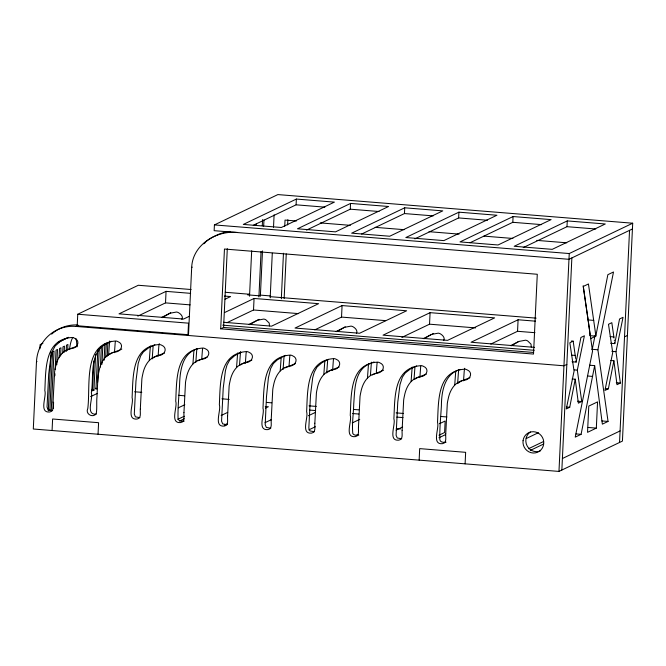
<?xml version="1.0" encoding="UTF-8"?>
<svg xmlns="http://www.w3.org/2000/svg" width="666" height="666" viewBox="0 0 666 666"><rect width="100%" height="100%" fill="white"/><g stroke="black" fill="none" stroke-linecap="round" stroke-linejoin="round"><path stroke-width="1" d="M77.989 325.374L75.832 326.407A38.803 37.313 64.4 0 0 36.472 361.788L33.3 429.004L558.974 471.42L622.427 441.083L632.7 223.21L277.872 194.58L214.419 224.917L214.144 230.677L568.972 259.307L632.425 228.971M39.902 348.776L40.102 344.63L42.89 343.298M48.285 410.797L51.066 351.756M49.833 410.248L52.589 351.815L54.046 351.115L51.24 410.572L49.192 410.406M52.073 430.519L52.614 418.997L98.585 422.702L98.044 434.224M53.305 408.583L53.596 402.439M54.853 375.782L54.945 373.734M55.136 369.63L56.061 350.15L57.509 349.459L56.785 364.835M59.091 357.717L59.524 348.493L60.981 347.802L60.598 356.002M62.704 352.988L62.995 346.836L64.452 346.137L64.161 352.289M66.175 351.332L66.467 345.179L67.924 344.48L67.682 349.608M77.747 314.227L77.206 325.749L187.97 334.69L188.52 323.168L77.747 314.227L138.32 285.264L191.117 289.527M93.898 361.122L92.491 390.85L93.948 390.159L95.638 354.279M97.802 350.233L95.962 389.194L97.419 388.494L95.371 388.328M99.301 348.518L96.986 396.653C96.379 402.289 97.203 408.05 96.254 413.619C93.215 418.348 84.957 414.21 87.787 408.474C90.734 385.547 82.534 343.165 115.917 340.984A6.618 6.369 64.4 0 1 117.957 341.65C124.559 344.289 121.12 351.781 115.051 352.098C105.536 353.471 100.616 362.504 99.034 371.137A45.554 43.798 64.4 0 0 98.235 375.424L97.661 382.301M100.4 367.033L101.365 346.528M101.948 364.285L102.822 345.829L111.23 341.25M104.112 360.248L104.878 343.847M105.661 357.5L106.335 343.148M107.243 356.285L107.875 342.824M114.46 352.68L115.176 342.94A45.554 43.798 64.4 0 1 115.385 341.541M158.1 356.202L158.808 346.462A45.554 43.798 64.4 0 1 159.282 343.639M137.845 316.109L165.518 302.88L166.059 291.358L190.643 293.348M188.47 335.498L191.683 267.424C192.524 244.755 216.525 230.145 237.604 232.467M201.798 358.275L202.439 349.983A45.554 43.798 64.4 0 1 202.655 348.584M220.696 328.829L224.459 249.026L537.279 274.267L533.516 354.071L220.696 328.829L223.585 327.447L533.291 352.439M223.585 327.447L227.297 248.684M245.363 363.236L246.07 353.504A45.554 43.798 64.4 0 1 246.287 352.106M249.525 296.22L251.673 250.841M226.781 322.769L253.521 309.981L254.071 298.46L318.606 303.671L271.57 326.157L223.426 322.269M258.916 296.978L261.055 251.59M262.271 225.807L262.562 219.614M260.356 296.295L262.496 250.907M263.669 226.149L263.961 219.955M270.18 297.827L272.286 253.213M273.51 227.273L274.101 214.818M281.318 298.834L283.466 253.23M284.74 226.29L285.031 220.071L296.42 220.987M284.149 298.493L286.255 253.929M287.62 224.908L287.862 219.73M253.28 225.291L296.095 204.82L296.37 199.059L334.39 202.123L281.335 227.489L243.315 224.425L296.37 199.059M288.994 366.758L289.702 357.026A45.554 43.798 64.4 0 1 289.918 355.627M332.625 370.279L333.333 360.547A45.554 43.798 64.4 0 1 333.549 359.149M314.785 329.87L341.533 317.083L342.074 305.561L406.618 310.772L359.582 333.258L295.038 328.055L342.074 305.561M306.526 230.103L350.274 209.191L350.549 203.43L388.569 206.493L335.514 231.86L297.494 228.796L350.549 203.43M376.323 372.361L376.973 364.069A45.554 43.798 64.4 0 1 377.181 362.67M361.638 234.032L404.453 213.561L404.728 207.8L442.748 210.872L389.693 236.239L351.673 233.167L404.728 207.8M419.888 377.322L420.604 367.59A45.554 43.798 64.4 0 1 420.812 366.192M419.147 460.139L419.68 448.618L465.642 452.322L465.101 463.844M401.873 337.412L429.537 324.184L430.086 312.662L494.622 317.873L447.585 340.359L383.05 335.156L430.086 312.662M414.885 238.853L458.633 217.932L458.907 212.171L496.919 215.243L443.864 240.609L405.852 237.537L458.907 212.171M463.528 380.844L464.235 371.112A45.554 43.798 64.4 0 1 464.71 368.281M469.996 242.774L512.812 222.302L513.078 216.542L551.098 219.614L498.043 244.98L460.023 241.908L513.078 216.542M490.8 344.081L517.549 331.293L518.09 319.763L535.506 321.17M523.243 247.594L566.991 226.681L567.257 220.912L605.277 223.984L552.222 249.35L514.202 246.287L567.257 220.912M558.974 471.42L569.247 253.546L632.7 223.21M561.854 470.038L571.861 257.925M596.328 428.121L597.56 401.889L588.777 406.085L587.545 432.326L596.328 428.121L588.136 427.464M619.538 442.465L629.545 230.344M108.558 355.403L109.632 341.05M149.301 360.306L150.374 345.945M152.189 358.924L153.172 345.579M192.932 363.827L193.923 350.474M195.821 362.446L196.803 349.101M236.572 367.349L237.645 352.988M239.519 364.943L240.526 351.606M280.203 370.87L281.185 357.517M283.083 369.488L284.066 356.144M323.834 374.392L324.817 361.039M326.715 373.01L327.705 359.657M367.465 377.913L368.539 363.553M370.413 375.499L371.42 362.171M411.097 381.435L412.171 367.074M414.052 379.021L414.968 366.7M454.728 384.948L455.71 371.603M457.617 383.574L458.599 370.221M589.543 365.218L594.663 365.634L602.364 424.159L608.05 421.436L597.902 349.767L613.503 271.986L607.858 274.683L595.795 336.147L590.159 335.689L590.309 334.807M572.044 361.755L576.14 362.088L580.902 337.471L584.398 335.797L577.322 370.138L581.743 401.531L578.354 403.155L575.241 379.204L572.169 378.962M610.689 343.281L614.785 343.606L619.547 318.997L623.043 317.324L615.975 351.665L620.387 383.058L616.999 384.673L613.885 360.731L610.814 360.481M594.663 365.634L581.093 434.324L575.233 437.129L592.532 351.232L583.291 286.43L588.444 283.966L595.246 331.327A169.605 40.659 -85.4 0 1 595.795 336.147M575.241 379.204L569.721 407.276L566.291 408.924L574.075 371.087L569.838 342.765L573.176 341.167L575.549 357.717M613.885 360.731L608.374 388.802L604.936 390.442L612.72 352.605L608.483 324.284L611.821 322.685L614.035 338.062M592.307 349.092L595.029 335.514M269.464 325.924L269.214 323.027L265.792 319.73A6.618 6.369 64.4 0 0 263.753 319.072L257.251 320.279L248.759 324.542M531.26 347.053L531.01 344.155L527.589 340.859A6.618 6.369 64.4 0 0 525.549 340.193L519.047 341.408L510.556 345.662M255.744 225.083L256.518 223.626M181.885 319.439C183.591 316.766 180.752 313.919 178.53 312.687A6.618 6.369 64.4 0 0 176.49 312.029L169.988 313.236L161.497 317.499M356.41 333.524C358.117 330.852 355.286 327.997 353.055 326.773A6.618 6.369 64.4 0 0 351.015 326.107L344.513 327.322L336.022 331.585M443.681 340.567C445.387 337.895 442.549 335.04 440.318 333.816A6.618 6.369 64.4 0 0 438.278 333.15L431.776 334.365L423.293 338.628M457.792 383.333L461.438 380.902L470.005 377.689M102.789 345.796C89.444 356.968 93.906 377.489 91.342 392.807C93.407 398.285 85.082 415.259 96.262 414.144M162.338 317.624L170.729 312.754M249.608 324.658L259.066 319.33M336.871 331.701L345.254 326.831M424.134 338.744L431.443 334.365M511.396 345.787L518.714 341.408M65.917 350.932L68.748 349.209L75.366 346.82M109.549 354.454L112.379 352.73L118.998 350.341M153.18 357.975L156.011 356.252L164.577 353.038M240.443 365.018L243.273 363.295L251.84 360.081M327.705 372.061L330.544 370.338L339.111 367.124M414.976 379.104L417.807 377.381L426.373 374.167M197.685 360.855L207.276 356.984M284.948 367.898L295.479 363.603M372.211 374.941L383.591 370.188M121.795 349.067L120.013 349.941M204.171 243.498L203.63 243.756A43.823 42.141 64.4 0 1 215.326 235.856L218.182 234.515M204.354 243.415L204.803 243.198M191.683 267.424L192.224 267.166M57.875 342.424L68.107 337.537M166.059 291.358L119.023 313.853L183.566 319.056L189.094 316.408M36.472 361.788L37.013 361.53M225.066 299.217L230.594 296.57L224.45 296.07M224.559 312.57L254.071 298.46M90.601 396.636L97.028 393.564M178.272 407.85L184.832 404.712M177.73 419.372L184.291 416.233M179.554 421.045L184.241 418.806M221.154 415.501L227.714 412.362M224.359 425.233L227.164 423.884M265.543 408.083L268.356 406.743L265.268 406.493M264.968 422.702L271.528 419.563M308.425 415.734L314.985 412.595M518.09 319.763L471.053 342.257L534.573 347.377M308.783 429.903L315.343 426.764M352.239 422.935L359.74 419.347M356.343 435.314L358.216 434.415M396.054 430.136L402.614 426.998M590.526 338.678L595.188 336.455M439.527 423.693L445.146 421.004L444.605 432.525L438.977 435.214M566.841 364.419L563.952 365.792L75.832 326.407M624.525 336.838L627.405 335.456M438.927 437.787L445.496 434.648M526.215 438.544L538.403 432.717M528.488 448.726L543.481 441.558M530.311 450.399L543.431 444.122M562.404 458.516L620.088 430.935M283.608 356.285L277.314 359.881L273.335 363.578L270.637 368.573L268.423 377.647L266.475 396.828L265.193 424.667L266.325 427.43L270.796 428.23M370.879 363.328C354.245 369.006 354.895 389.502 353.738 403.871C353.546 413.728 351.798 423.743 352.805 433.558C354.021 435.472 356.785 435.447 358.791 435.148M66.525 338.186L60.181 341.558L55.178 345.97L52.472 350.974L50.932 356.443L48.701 374.042L47.036 407.059L48.168 409.823L52.631 410.622M76.382 346.42L77.314 345.995M197.427 348.751C182.134 353.305 179.987 370.987 179.595 384.607C178.963 395.954 177.747 407.342 178.055 418.714C178.605 421.378 182.109 421.411 184.257 421.062M241.059 352.272L234.707 355.644L229.703 360.056L227.006 365.051L225.458 370.521L223.227 388.128L221.562 421.145L222.694 423.909L227.164 424.708M328.321 359.315L321.969 362.687L316.966 367.099L314.269 372.094L312.72 377.564L310.498 395.163L308.824 428.188L309.965 430.952L314.427 431.751M154.87 344.763L148.476 347.943L143.406 351.906L140.593 355.994L138.195 363.486L135.964 381.085L134.299 414.102L135.431 416.866L139.893 417.665M284.69 355.794L285.764 355.328M432.525 333.874L433.599 333.408M416.658 365.892L410.273 369.064L405.203 373.035L402.389 377.114L399.991 384.607L397.76 402.206L396.095 435.231L397.227 437.987L401.69 438.794M460.289 369.414C444.455 373.693 441.5 391.591 441.392 405.727C440.759 417.074 439.535 428.471 439.843 439.835C440.401 442.499 443.906 442.532 446.053 442.191M67.599 337.729L68.665 337.296M373.027 362.371L374.092 361.946M296.095 204.82L324.866 207.143M350.274 209.191L379.046 211.513M404.453 213.561L433.225 215.884M458.633 217.932L487.404 220.255M512.812 222.302L541.583 224.625M566.991 226.681L595.762 228.996M320.246 222.91L350.291 225.333M375.149 227.339L404.154 229.678M429.012 231.685L459.049 234.107M483.907 236.114L512.912 238.461M536.738 240.376L566.774 242.807M214.419 224.917L569.247 253.546M583.141 285.789L588.136 319.93L593.772 320.388M225.275 292.282L249.084 294.205L247.71 294.863L258.974 295.771L260.348 295.113L270.587 295.945M270.238 296.678L536.13 318.14M610.114 336.638L613.869 336.946M165.518 302.88L190.101 304.87M253.521 309.981L298.601 313.619M341.533 317.083L385.581 320.637M429.537 324.184L475.641 327.905M517.549 331.293L534.965 332.692M571.295 341.017L573.176 341.167M591.749 349.267L597.902 349.767M611.879 351.332L615.975 351.665M222.769 325.158L534.182 350.291M571.47 355.12L575.224 355.419M574.25 369.888L577.322 370.138M587.512 376.007L592.632 376.423M616.291 382.725L620.387 383.058M605.302 388.553L608.374 388.802M577.647 401.207L581.743 401.531M566.649 407.034L569.721 407.276M601.906 420.937L608.05 421.436M134.632 391.766L141.791 392.341M178.396 395.296L184.615 395.804M221.945 398.809L229.204 399.4M266.525 402.406L271.711 402.83M309.032 405.844L316.292 406.426M353.621 409.44L358.808 409.856M396.128 412.87L403.388 413.453M440.717 416.466L446.936 416.966M91.9 389.993L93.948 390.159M309.465 410.056L315.642 410.556M352.63 413.536L358.808 414.036M396.828 417.107L403.013 417.607M575.973 433.916L581.093 434.324M396.287 428.629L400.408 428.962M588.136 319.93L589.618 330.877A169.605 40.659 -85.4 0 1 590.159 335.689M614.31 340.06L614.368 340.476M575.665 358.533L575.724 358.957M614.61 342.224L614.785 343.606M575.957 360.706L576.14 362.088M75.749 338.361A15.518 3.721 -85.4 0 1 76.898 346.986M69.522 349.359A15.518 3.721 -85.4 0 1 72.86 337.495M51.632 334.132A38.803 37.313 64.4 0 1 77.872 324.975M218.165 234.482A51.407 49.426 64.4 0 1 230.07 231.41M540.276 450.949A10.739 10.331 64.4 0 1 530.461 431.951M53.055 402.098C52.664 405.361 54.504 411.413 49.75 412.004C38.57 413.111 46.886 396.137 44.83 390.667C45.929 369.389 44.297 339.136 72.286 337.462A6.618 6.369 64.4 0 1 74.326 338.128C80.927 340.767 77.489 348.26 71.42 348.576C61.905 349.95 56.985 358.982 55.403 367.624A45.554 43.798 64.4 0 0 54.604 371.903L53.055 402.098M140.318 409.14C139.927 412.404 141.775 418.456 137.013 419.047C125.832 420.154 134.157 403.18 132.093 397.71C133.192 376.432 131.568 346.178 159.549 344.505A6.618 6.369 64.4 0 1 161.588 345.171C168.198 347.81 164.752 355.294 158.683 355.619C149.167 356.993 144.247 366.025 142.666 374.658A45.554 43.798 64.4 0 0 141.875 378.946L140.318 409.14M183.949 412.662C183.558 415.925 185.406 421.978 180.644 422.569C169.464 423.676 177.789 406.701 175.724 401.232C176.823 379.953 175.2 349.7 203.18 348.027A6.618 6.369 64.4 0 1 205.22 348.693C211.83 351.323 208.383 358.816 202.314 359.14C192.799 360.514 187.879 369.547 186.297 378.18A45.554 43.798 64.4 0 0 185.506 382.467L183.949 412.662M227.581 416.183C227.189 419.447 229.037 425.499 224.275 426.09C213.095 427.197 221.42 410.223 219.355 404.753C220.454 383.474 218.831 353.221 246.811 351.548A6.618 6.369 64.4 0 1 248.859 352.206C255.461 354.845 252.023 362.337 245.945 362.662C236.438 364.036 231.51 373.06 229.928 381.701A45.554 43.798 64.4 0 0 229.137 385.989L227.581 416.183M271.212 419.705C270.821 422.968 272.669 429.021 267.907 429.603C256.726 430.719 265.051 413.744 262.987 408.275C264.094 386.996 262.462 356.743 290.451 355.07A6.618 6.369 64.4 0 1 292.491 355.727C299.092 358.366 295.654 365.859 289.577 366.183C280.07 367.557 275.141 376.581 273.56 385.223A45.554 43.798 64.4 0 0 272.769 389.51L271.212 419.705M314.843 423.226C314.46 426.49 316.3 432.534 311.538 433.125C300.358 434.24 308.683 417.266 306.618 411.796C307.725 390.517 306.094 360.264 334.082 358.591A6.618 6.369 64.4 0 1 336.122 359.249C342.724 361.888 339.285 369.38 333.208 369.705C323.701 371.079 318.773 380.103 317.199 388.744A45.554 43.798 64.4 0 0 316.4 393.023L314.843 423.226M358.475 426.74C358.092 430.003 359.931 436.055 355.178 436.646C343.989 437.762 352.314 420.787 350.249 415.318C351.357 394.039 349.725 363.786 377.714 362.113A6.618 6.369 64.4 0 1 379.753 362.77C386.355 365.409 382.917 372.902 376.839 373.226C367.332 374.592 362.412 383.624 360.83 392.266A45.554 43.798 64.4 0 0 360.031 396.545L358.475 426.74M402.114 430.261C401.723 433.524 403.563 439.577 398.809 440.168C387.629 441.283 395.945 424.309 393.889 418.831C394.988 397.56 393.356 367.307 421.345 365.634A6.618 6.369 64.4 0 1 423.385 366.292C429.986 368.931 426.548 376.423 420.479 376.74C410.964 378.113 406.044 387.146 404.462 395.787A45.554 43.798 64.4 0 0 403.663 400.066L402.114 430.261M445.745 433.782C445.354 437.046 447.194 443.098 442.44 443.689C431.26 444.805 439.585 427.83 437.52 422.352C438.619 401.082 436.988 370.829 464.976 369.155A6.618 6.369 64.4 0 1 467.016 369.813C473.626 372.452 470.179 379.945 464.11 380.261C454.595 381.635 449.675 390.667 448.093 399.309A45.554 43.798 64.4 0 0 447.294 403.588L445.745 433.782M523.051 440.692A10.739 10.331 64.4 0 0 537.395 452.322A10.739 10.331 64.4 0 0 539.676 434.082A10.739 10.331 64.4 0 0 523.051 440.692"/></g></svg>
